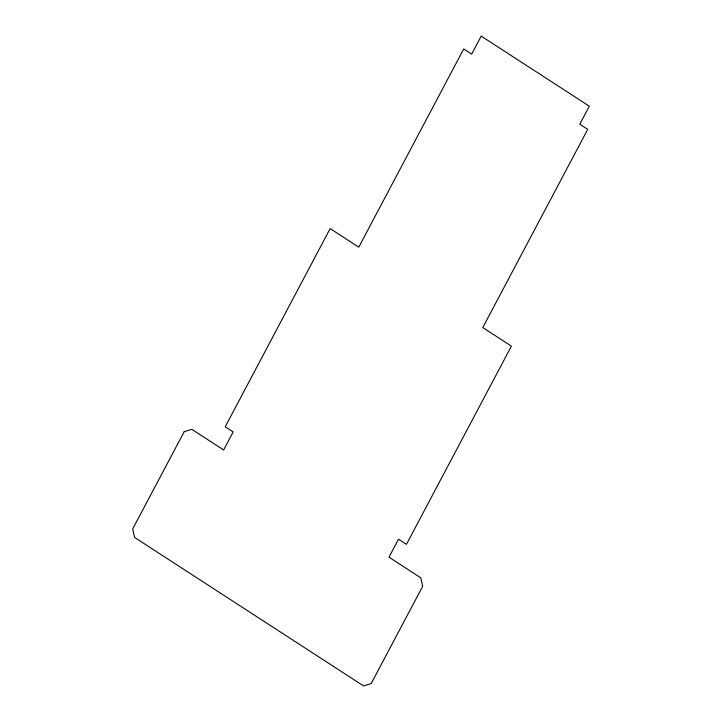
<?xml version="1.0" encoding="UTF-8"?>
<svg xmlns="http://www.w3.org/2000/svg" width="722" height="722" viewBox="0 0 722 722"><rect width="100%" height="100%" fill="white"/><g stroke="black" fill="none" stroke-linecap="round" stroke-linejoin="round"><path stroke-width="1.08" d="M184.2 431.657L132.686 528.946L134.59 537.448L363.536 685.9L371.171 683.59L422.686 586.291L420.773 577.799L388.977 557.176L398.517 539.163L406.468 544.316L511.402 346.127L482.783 327.562L587.726 129.373L579.775 124.22L589.314 106.206L481.204 36.1L471.665 54.114L463.714 48.961L358.771 247.159L330.162 228.594L225.219 426.792L233.17 431.946L223.63 449.959L191.835 429.346L184.2 431.657"/></g></svg>
